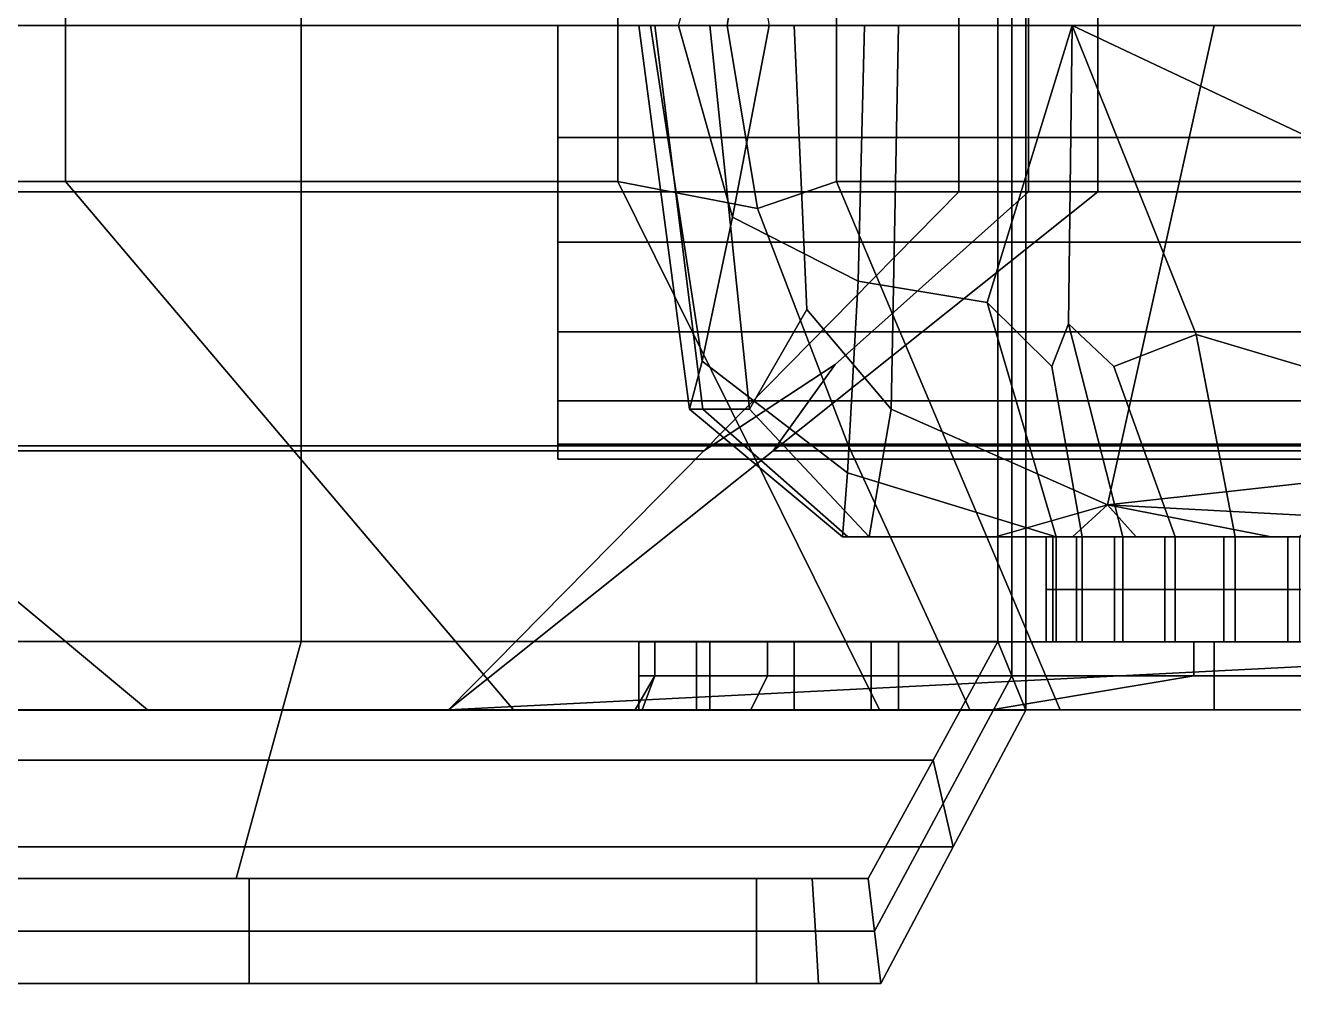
# Model space of a CAD drawing. Extents: x -4.9 to 4.89, y -0.62 to 0.62.
# Drawn here: x 0.0332 to 0.3982, y -0.276 to 0 of the extents above; entities that cross this region are included whole.
import ezdxf

# ---------------------------------------------------------------- set-up
doc = ezdxf.new("R2010")
doc.units = 0

msp = doc.modelspace()

# ---------------------------------------------------------------- linework, layer by layer
for points in [[(-0.17921, 0, 1.45667), (0.3211, 0, 1.45525), (0.3211, 0.19724, 1.45525), (-0.17921, 0.19724, 1.45667)], [(0.3171, 0, 1.44137), (0.3171, 0.18733, 1.44137), (0.3211, 0.19724, 1.45525), (0.3211, 0, 1.45525)], [(0.3171, 0, 1.44137), (0.31309, 0, 1.42748), (0.31309, 0.17742, 1.42748), (0.3171, 0.18733, 1.44137)], [(0.11254, 0, 1.42748), (-0.08802, 0, 1.42748), (-0.08802, 0.17742, 1.42748), (0.11254, 0.17742, 1.42748)], [(0.11254, 0, 1.42748), (0.11254, 0.17742, 1.42748), (0.31309, 0.17742, 1.42748), (0.31309, 0, 1.42748)], [(0.22119, 0, 0.40969), (0.23671, 0.05524, 0.42072), (0.2473, 0, 0.43344), (0.23671, -0.05524, 0.42072)], [(0.23518, 0, -0.05063), (0.20375, 0, -0.0207), (0.20375, 0.045, -0.0207), (0.24391, 0.05277, -0.02773)], [(0.23518, 0, -0.05063), (0.24391, 0.05277, -0.02773), (0.26662, 0.045, -0.08057), (0.26662, 0, -0.08057)], [(0.02768, 0, 0.66357), (0.30186, 0, 0.66357), (0.30186, 0.04791, 0.66357), (0.02768, 0.04791, 0.66357)], [(0.32188, 0, 0.67981), (0.32188, 0.04791, 0.67981), (0.30186, 0.04791, 0.66357), (0.30186, 0, 0.66357)], [(0.32188, 0, 0.67981), (0.3419, 0, 0.69605), (0.3419, 0.04791, 0.69605), (0.32188, 0.04791, 0.67981)], [(0.59459, 0, 0.69605), (0.59459, 0.04791, 0.69605), (0.3419, 0.04791, 0.69605), (0.3419, 0, 0.69605)], [(0.04479, 0, -0.0207), (-0.11418, 0, -0.0207), (-0.11418, 0.045, -0.0207), (0.04479, 0.045, -0.0207)], [(0.04479, 0, -0.0207), (0.04479, 0.045, -0.0207), (0.20375, 0.045, -0.0207), (0.20375, 0, -0.0207)], [(0.55692, 0, -0.08057), (0.26662, 0, -0.08057), (0.26662, 0.045, -0.08057), (0.55692, 0.045, -0.08057)], [(-0.17921, 0, 1.45667), (-0.17921, -0.19724, 1.45667), (0.3211, -0.19724, 1.45525), (0.3211, 0, 1.45525)], [(0.04479, 0, -0.0207), (0.04479, -0.045, -0.0207), (-0.11418, -0.045, -0.0207), (-0.11418, 0, -0.0207)], [(0.11254, 0, 1.42748), (0.11254, -0.17742, 1.42748), (-0.08802, -0.17742, 1.42748), (-0.08802, 0, 1.42748)], [(0.02768, 0, 0.66357), (0.02768, -0.04791, 0.66357), (0.30186, -0.04791, 0.66357), (0.30186, 0, 0.66357)], [(0.04479, 0, -0.0207), (0.20375, 0, -0.0207), (0.20375, -0.045, -0.0207), (0.04479, -0.045, -0.0207)], [(0.11254, 0, 1.42748), (0.31309, 0, 1.42748), (0.31309, -0.17742, 1.42748), (0.11254, -0.17742, 1.42748)], [(2.17429, -0.03231, 0.5821), (2.17429, 0, 0.58643), (0.18646, 0, 0.58643), (0.18646, -0.03231, 0.5821)], [(2.17429, -0.03231, 0.34097), (0.18646, -0.03231, 0.34097), (0.18646, 0, 0.33664), (2.17429, 0, 0.33664)], [(0.23518, 0, -0.05063), (0.24391, -0.05277, -0.02773), (0.20375, -0.045, -0.0207), (0.20375, 0, -0.0207)], [(0.20973, 0, 0.35103), (0.22439, -0.11049, 0.35121), (0.22822, -0.11049, 0.32459), (0.21432, 0, 0.32389)], [(0.20973, 0, 0.35103), (0.21311, 0, 0.38016), (0.22795, -0.09668, 0.38244), (0.22439, -0.11049, 0.35121)], [(0.22119, 0, 0.40969), (0.23671, -0.05524, 0.42072), (0.22795, -0.09668, 0.38244), (0.21311, 0, 0.38016)], [(0.23017, 0, 0.30031), (0.21432, 0, 0.32389), (0.22822, -0.11049, 0.32459), (0.24164, -0.11049, 0.30013)], [(0.23017, 0, 0.30031), (0.24164, -0.11049, 0.30013), (0.25814, -0.08184, 0.28576), (0.25448, 0, 0.28219)], [(0.23518, 0, -0.05063), (0.26662, 0, -0.08057), (0.26662, -0.045, -0.08057), (0.24391, -0.05277, -0.02773)], [(0.27285, -0.07366, 0.4241), (0.23671, -0.05524, 0.42072), (0.2473, 0, 0.43344), (0.27472, 0, 0.44827)], [(0.28449, 0, 0.27143), (0.25448, 0, 0.28219), (0.25814, -0.08184, 0.28576), (0.28238, -0.11049, 0.27847)], [(0.55692, 0, -0.08057), (0.55692, -0.045, -0.08057), (0.26662, -0.045, -0.08057), (0.26662, 0, -0.08057)], [(0.27285, -0.07366, 0.4241), (0.27472, 0, 0.44827), (0.33445, 0, 0.46567), (0.31002, -0.0798, 0.42213)], [(0.28449, 0, 0.27143), (0.28238, -0.11049, 0.27847), (0.34462, -0.13811, 0.26885), (0.37537, 0, 0.26613)], [(0.32188, 0, 0.67981), (0.30186, 0, 0.66357), (0.30186, -0.04791, 0.66357), (0.32188, -0.04791, 0.67981)], [(0.32864, -0.09821, 0.41714), (0.31002, -0.0798, 0.42213), (0.33445, 0, 0.46567), (0.33339, -0.08594, 0.43278)], [(0.3171, 0, 1.44137), (0.3171, -0.18733, 1.44137), (0.31309, -0.17742, 1.42748), (0.31309, 0, 1.42748)], [(0.3171, 0, 1.44137), (0.3211, 0, 1.45525), (0.3211, -0.19724, 1.45525), (0.3171, -0.18733, 1.44137)], [(0.32188, 0, 0.67981), (0.32188, -0.04791, 0.67981), (0.3419, -0.04791, 0.69605), (0.3419, 0, 0.69605)], [(0.34644, -0.09821, 0.43411), (0.33339, -0.08594, 0.43278), (0.33445, 0, 0.46567), (0.37018, -0.089, 0.44197)], [(0.62825, -0.07366, 0.44928), (0.50997, -0.08287, 0.44583), (0.33445, 0, 0.46567), (0.60373, 0, 0.46252)], [(0.4423, -0.11049, 0.4356), (0.37018, -0.089, 0.44197), (0.33445, 0, 0.46567), (0.50997, -0.08287, 0.44583)], [(0.59459, 0, 0.69605), (0.3419, 0, 0.69605), (0.3419, -0.04791, 0.69605), (0.59459, -0.04791, 0.69605)], [(0.58231, 0, 0.26436), (0.37537, 0, 0.26613), (0.34462, -0.13811, 0.26885), (0.59431, -0.11049, 0.26636)], [(2.17429, -0.03231, 0.5821), (0.18646, -0.03231, 0.5821), (0.18646, -0.06245, 0.56969), (2.17429, -0.06245, 0.56969)], [(2.17429, -0.03231, 0.34097), (2.17429, -0.06245, 0.35337), (0.18646, -0.06245, 0.35337), (0.18646, -0.03231, 0.34097)], [(0.10924, -0.12107, 0.06955), (-0.0229, -0.12107, 0.06865), (-0.11418, -0.045, -0.0207), (0.04479, -0.045, -0.0207)], [(0.10924, -0.12107, 0.06955), (0.04479, -0.045, -0.0207), (0.20375, -0.045, -0.0207), (0.24138, -0.12107, 0.07045)], [(0.27009, -0.12107, 0.04097), (0.24138, -0.12107, 0.07045), (0.20375, -0.045, -0.0207), (0.24391, -0.05277, -0.02773)], [(0.27009, -0.12107, 0.04097), (0.24391, -0.05277, -0.02773), (0.26662, -0.045, -0.08057), (0.2988, -0.12107, 0.01149)], [(0.57303, -0.12107, 0.01256), (0.2988, -0.12107, 0.01149), (0.26662, -0.045, -0.08057), (0.55692, -0.045, -0.08057)], [(0.02918, -0.12252, 0.60501), (0.22842, -0.12252, 0.60501), (0.30186, -0.04791, 0.66357), (0.02768, -0.04791, 0.66357)], [(0.26625, -0.09765, 0.63536), (0.32188, -0.04791, 0.67981), (0.30186, -0.04791, 0.66357), (0.22842, -0.12252, 0.60501)], [(0.54786, -0.12252, 0.62015), (0.59459, -0.04791, 0.69605), (0.3419, -0.04791, 0.69605), (0.24844, -0.12252, 0.62125)], [(0.26625, -0.09765, 0.63536), (0.24844, -0.12252, 0.62125), (0.3419, -0.04791, 0.69605), (0.32188, -0.04791, 0.67981)], [(0.27285, -0.07366, 0.4241), (0.26986, -0.1289, 0.38184), (0.22795, -0.09668, 0.38244), (0.23671, -0.05524, 0.42072)], [(2.17429, -0.08826, 0.54979), (2.17429, -0.06245, 0.56969), (0.18646, -0.06245, 0.56969), (0.18646, -0.08826, 0.54979)], [(2.17429, -0.08826, 0.37327), (0.18646, -0.08826, 0.37327), (0.18646, -0.06245, 0.35337), (2.17429, -0.06245, 0.35337)], [(0.27285, -0.07366, 0.4241), (0.31002, -0.0798, 0.42213), (0.32983, -0.14732, 0.37084), (0.26986, -0.1289, 0.38184)], [(0.32864, -0.09821, 0.41714), (0.33739, -0.14732, 0.38784), (0.32983, -0.14732, 0.37084), (0.31002, -0.0798, 0.42213)], [(0.27605, -0.14732, 0.29959), (0.28238, -0.11049, 0.27847), (0.25814, -0.08184, 0.28576), (0.24164, -0.11049, 0.30013)], [(0.32864, -0.09821, 0.41714), (0.33339, -0.08594, 0.43278), (0.34904, -0.14732, 0.40235), (0.33739, -0.14732, 0.38784)], [(0.34644, -0.09821, 0.43411), (0.36409, -0.14732, 0.41329), (0.34904, -0.14732, 0.40235), (0.33339, -0.08594, 0.43278)], [(2.17429, -0.08826, 0.54979), (0.18646, -0.08826, 0.54979), (0.18646, -0.10816, 0.52398), (2.17429, -0.10816, 0.52398)], [(2.17429, -0.08826, 0.37327), (2.17429, -0.10816, 0.39909), (0.18646, -0.10816, 0.39909), (0.18646, -0.08826, 0.37327)], [(0.34644, -0.09821, 0.43411), (0.37018, -0.089, 0.44197), (0.38143, -0.14732, 0.42003), (0.36409, -0.14732, 0.41329)], [(0.4423, -0.11049, 0.4356), (0.39993, -0.14732, 0.42198), (0.38143, -0.14732, 0.42003), (0.37018, -0.089, 0.44197)], [(0.26625, -0.09765, 0.63536), (0.22842, -0.12252, 0.60501), (0.15498, -0.19713, 0.54645), (0.24844, -0.12252, 0.62125)], [(0.26836, -0.14732, 0.35174), (0.22439, -0.11049, 0.35121), (0.22795, -0.09668, 0.38244), (0.26986, -0.1289, 0.38184)], [(2.17429, -0.12057, 0.49384), (2.17429, -0.10816, 0.52398), (0.18646, -0.10816, 0.52398), (0.18646, -0.12057, 0.49384)], [(2.17429, -0.12057, 0.42923), (0.18646, -0.12057, 0.42923), (0.18646, -0.10816, 0.39909), (2.17429, -0.10816, 0.39909)], [(0.26836, -0.14732, 0.35174), (0.26991, -0.14732, 0.3267), (0.22822, -0.11049, 0.32459), (0.22439, -0.11049, 0.35121)], [(0.27605, -0.14732, 0.29959), (0.24164, -0.11049, 0.30013), (0.22822, -0.11049, 0.32459), (0.26991, -0.14732, 0.3267)], [(0.27605, -0.14732, 0.29959), (0.31238, -0.14732, 0.29913), (0.34462, -0.13811, 0.26885), (0.28238, -0.11049, 0.27847)], [(0.63032, -0.14732, 0.27235), (0.59431, -0.11049, 0.26636), (0.34462, -0.13811, 0.26885), (0.51774, -0.14732, 0.27286)], [(-0.08436, -0.12107, 0.08523), (-0.0229, -0.12107, 0.06865), (0.06838, -0.19713, 0.15799), (-0.04197, -0.19713, 0.16332)], [(0.10924, -0.12107, 0.06955), (0.17369, -0.19713, 0.15979), (0.06838, -0.19713, 0.15799), (-0.0229, -0.12107, 0.06865)], [(0.02918, -0.12252, 0.60501), (0.03068, -0.19713, 0.54645), (0.15498, -0.19713, 0.54645), (0.22842, -0.12252, 0.60501)], [(0.10924, -0.12107, 0.06955), (0.24138, -0.12107, 0.07045), (0.27901, -0.19713, 0.16159), (0.17369, -0.19713, 0.15979)], [(0.54786, -0.12252, 0.62015), (0.24844, -0.12252, 0.62125), (0.15498, -0.19713, 0.54645), (0.52257, -0.17847, 0.54915)], [(2.17429, -0.12057, 0.49384), (0.18646, -0.12057, 0.49384), (0.18646, -0.12489, 0.46153), (2.17429, -0.12489, 0.46153)], [(2.17429, -0.12057, 0.42923), (2.17429, -0.12489, 0.46153), (0.18646, -0.12489, 0.46153), (0.18646, -0.12057, 0.42923)], [(0.27009, -0.12107, 0.04097), (0.305, -0.19713, 0.13257), (0.27901, -0.19713, 0.16159), (0.24138, -0.12107, 0.07045)], [(0.27009, -0.12107, 0.04097), (0.2988, -0.12107, 0.01149), (0.33098, -0.19713, 0.10354), (0.305, -0.19713, 0.13257)], [(0.57303, -0.12107, 0.01256), (0.58913, -0.19713, 0.10569), (0.33098, -0.19713, 0.10354), (0.2988, -0.12107, 0.01149)], [(0.26836, -0.14732, 0.35174), (0.26986, -0.1289, 0.38184), (0.32983, -0.14732, 0.37084), (0.327, -0.14732, 0.35246)], [(0.32957, -0.14732, 0.2992), (0.33457, -0.14732, 0.2862), (0.34462, -0.13811, 0.26885), (0.31238, -0.14732, 0.29913)], [(0.34654, -0.14732, 0.2814), (0.35286, -0.14732, 0.27505), (0.34462, -0.13811, 0.26885), (0.33457, -0.14732, 0.2862)], [(0.37013, -0.14732, 0.27447), (0.39178, -0.14732, 0.27311), (0.34462, -0.13811, 0.26885), (0.35286, -0.14732, 0.27505)], [(0.46406, -0.14732, 0.27454), (0.51774, -0.14732, 0.27286), (0.34462, -0.13811, 0.26885), (0.39178, -0.14732, 0.27311)], [(0.26836, -0.14732, 0.35174), (0.327, -0.14732, 0.35246), (0.32895, -0.14732, 0.33395), (0.26991, -0.14732, 0.3267)], [(0.27605, -0.14732, 0.29959), (0.26991, -0.14732, 0.3267), (0.32895, -0.14732, 0.33395), (0.31238, -0.14732, 0.29913)], [(0.32957, -0.14732, 0.2992), (0.31238, -0.14732, 0.29913), (0.32895, -0.14732, 0.33395), (0.33569, -0.14732, 0.31662)], [(0.327, -0.16243, 0.35246), (0.32895, -0.16243, 0.33395), (0.32895, -0.14732, 0.33395), (0.327, -0.14732, 0.35246)], [(0.327, -0.16243, 0.35246), (0.327, -0.14732, 0.35246), (0.32983, -0.14732, 0.37084), (0.32983, -0.16243, 0.37084)], [(0.33569, -0.16243, 0.31662), (0.33569, -0.14732, 0.31662), (0.32895, -0.14732, 0.33395), (0.32895, -0.16243, 0.33395)], [(0.32957, -0.14732, 0.2992), (0.33569, -0.14732, 0.31662), (0.34663, -0.14732, 0.30156), (0.33457, -0.14732, 0.2862)], [(0.33739, -0.16243, 0.38784), (0.32983, -0.16243, 0.37084), (0.32983, -0.14732, 0.37084), (0.33739, -0.14732, 0.38784)], [(0.34654, -0.14732, 0.2814), (0.33457, -0.14732, 0.2862), (0.34663, -0.14732, 0.30156), (0.36114, -0.14732, 0.28992)], [(0.33569, -0.16243, 0.31662), (0.34663, -0.16243, 0.30156), (0.34663, -0.14732, 0.30156), (0.33569, -0.14732, 0.31662)], [(0.33739, -0.16243, 0.38784), (0.33739, -0.14732, 0.38784), (0.34904, -0.14732, 0.40235), (0.34904, -0.16243, 0.40235)], [(0.34654, -0.14732, 0.2814), (0.36114, -0.14732, 0.28992), (0.37813, -0.14732, 0.28236), (0.35286, -0.14732, 0.27505)], [(0.36114, -0.16243, 0.28992), (0.36114, -0.14732, 0.28992), (0.34663, -0.14732, 0.30156), (0.34663, -0.16243, 0.30156)], [(0.36409, -0.16243, 0.41329), (0.34904, -0.16243, 0.40235), (0.34904, -0.14732, 0.40235), (0.36409, -0.14732, 0.41329)], [(0.37013, -0.14732, 0.27447), (0.35286, -0.14732, 0.27505), (0.37813, -0.14732, 0.28236), (0.39652, -0.14732, 0.27953)], [(0.36114, -0.16243, 0.28992), (0.37813, -0.16243, 0.28236), (0.37813, -0.14732, 0.28236), (0.36114, -0.14732, 0.28992)], [(0.36409, -0.16243, 0.41329), (0.36409, -0.14732, 0.41329), (0.38143, -0.14732, 0.42003), (0.38143, -0.16243, 0.42003)], [(0.37013, -0.14732, 0.27447), (0.39652, -0.14732, 0.27953), (0.41502, -0.14732, 0.28147), (0.39178, -0.14732, 0.27311)], [(0.39652, -0.16243, 0.27953), (0.39652, -0.14732, 0.27953), (0.37813, -0.14732, 0.28236), (0.37813, -0.16243, 0.28236)], [(0.39993, -0.16243, 0.42198), (0.38143, -0.16243, 0.42003), (0.38143, -0.14732, 0.42003), (0.39993, -0.14732, 0.42198)], [(0.46406, -0.14732, 0.27454), (0.39178, -0.14732, 0.27311), (0.41502, -0.14732, 0.28147), (0.5191, -0.14732, 0.28068)], [(0.39652, -0.16243, 0.27953), (0.41502, -0.16243, 0.28147), (0.41502, -0.14732, 0.28147), (0.39652, -0.14732, 0.27953)], [(0.327, -0.16243, 0.35246), (0.32983, -0.16243, 0.37084), (0.32983, -0.17754, 0.37084), (0.327, -0.17754, 0.35246)], [(0.327, -0.16243, 0.35246), (0.327, -0.17754, 0.35246), (0.32895, -0.17754, 0.33395), (0.32895, -0.16243, 0.33395)], [(0.33569, -0.16243, 0.31662), (0.32895, -0.16243, 0.33395), (0.32895, -0.17754, 0.33395), (0.33569, -0.17754, 0.31662)], [(0.33739, -0.16243, 0.38784), (0.33739, -0.17754, 0.38784), (0.32983, -0.17754, 0.37084), (0.32983, -0.16243, 0.37084)], [(0.33569, -0.16243, 0.31662), (0.33569, -0.17754, 0.31662), (0.34663, -0.17754, 0.30156), (0.34663, -0.16243, 0.30156)], [(0.33739, -0.16243, 0.38784), (0.34904, -0.16243, 0.40235), (0.34904, -0.17754, 0.40235), (0.33739, -0.17754, 0.38784)], [(0.36114, -0.16243, 0.28992), (0.34663, -0.16243, 0.30156), (0.34663, -0.17754, 0.30156), (0.36114, -0.17754, 0.28992)], [(0.36409, -0.16243, 0.41329), (0.36409, -0.17754, 0.41329), (0.34904, -0.17754, 0.40235), (0.34904, -0.16243, 0.40235)], [(0.36114, -0.16243, 0.28992), (0.36114, -0.17754, 0.28992), (0.37813, -0.17754, 0.28236), (0.37813, -0.16243, 0.28236)], [(0.36409, -0.16243, 0.41329), (0.38143, -0.16243, 0.42003), (0.38143, -0.17754, 0.42003), (0.36409, -0.17754, 0.41329)], [(0.39652, -0.16243, 0.27953), (0.37813, -0.16243, 0.28236), (0.37813, -0.17754, 0.28236), (0.39652, -0.17754, 0.27953)], [(0.39993, -0.16243, 0.42198), (0.39993, -0.17754, 0.42198), (0.38143, -0.17754, 0.42003), (0.38143, -0.16243, 0.42003)], [(0.39652, -0.16243, 0.27953), (0.39652, -0.17754, 0.27953), (0.41502, -0.17754, 0.28147), (0.41502, -0.16243, 0.28147)], [(0.10321, -0.21157, 1.36379), (-0.08802, -0.21157, 1.36379), (-0.08802, -0.17742, 1.42748), (0.11254, -0.17742, 1.42748)], [(0.10321, -0.21157, 1.36379), (0.11254, -0.17742, 1.42748), (0.31309, -0.17742, 1.42748), (0.29444, -0.21157, 1.36379)], [(0.54017, -0.19713, 0.48791), (0.52257, -0.17847, 0.54915), (0.15498, -0.19713, 0.54645), (0.23306, -0.19713, 0.48901)], [(0.20973, -0.18734, 0.35103), (0.21432, -0.18734, 0.32389), (0.21432, -0.17754, 0.32389), (0.20973, -0.17754, 0.35103)], [(0.20973, -0.18734, 0.35103), (0.20973, -0.17754, 0.35103), (0.21441, -0.17754, 0.37835), (0.21441, -0.18734, 0.37835)], [(0.26836, -0.17754, 0.35174), (0.20973, -0.17754, 0.35103), (0.21432, -0.17754, 0.32389), (0.27163, -0.17754, 0.32892)], [(0.26836, -0.17754, 0.35174), (0.26667, -0.17754, 0.37385), (0.21441, -0.17754, 0.37835), (0.20973, -0.17754, 0.35103)], [(0.23017, -0.18734, 0.30031), (0.23017, -0.17754, 0.30031), (0.21432, -0.17754, 0.32389), (0.21432, -0.18734, 0.32389)], [(0.28293, -0.17754, 0.30846), (0.27163, -0.17754, 0.32892), (0.21432, -0.17754, 0.32389), (0.23017, -0.17754, 0.30031)], [(0.2264, -0.18734, 0.40246), (0.21441, -0.18734, 0.37835), (0.21441, -0.17754, 0.37835), (0.2264, -0.17754, 0.40246)], [(0.26009, -0.17754, 0.39215), (0.2264, -0.17754, 0.40246), (0.21441, -0.17754, 0.37835), (0.26667, -0.17754, 0.37385)], [(0.2264, -0.18734, 0.40246), (0.2264, -0.17754, 0.40246), (0.24677, -0.17754, 0.42016), (0.24677, -0.18734, 0.42016)], [(0.26009, -0.17754, 0.39215), (0.2838, -0.17754, 0.39722), (0.24677, -0.17754, 0.42016), (0.2264, -0.17754, 0.40246)], [(0.23017, -0.18734, 0.30031), (0.25448, -0.18734, 0.28219), (0.25448, -0.17754, 0.28219), (0.23017, -0.17754, 0.30031)], [(0.28293, -0.17754, 0.30846), (0.23017, -0.17754, 0.30031), (0.25448, -0.17754, 0.28219), (0.30101, -0.17754, 0.29324)], [(0.27659, -0.18734, 0.42826), (0.24677, -0.18734, 0.42016), (0.24677, -0.17754, 0.42016), (0.27659, -0.17754, 0.42826)], [(0.32034, -0.17754, 0.42077), (0.27659, -0.17754, 0.42826), (0.24677, -0.17754, 0.42016), (0.30383, -0.17754, 0.41252)], [(0.30561, -0.17754, 0.40021), (0.30383, -0.17754, 0.41252), (0.24677, -0.17754, 0.42016), (0.2838, -0.17754, 0.39722)], [(0.28449, -0.18734, 0.27143), (0.28449, -0.17754, 0.27143), (0.25448, -0.17754, 0.28219), (0.25448, -0.18734, 0.28219)], [(0.31547, -0.17754, 0.27428), (0.3173, -0.17754, 0.27972), (0.25448, -0.17754, 0.28219), (0.28449, -0.17754, 0.27143)], [(0.32464, -0.17754, 0.28612), (0.30101, -0.17754, 0.29324), (0.25448, -0.17754, 0.28219), (0.3173, -0.17754, 0.27972)], [(0.26009, -0.17754, 0.39215), (0.26667, -0.17754, 0.37385), (0.32983, -0.17754, 0.37084), (0.2838, -0.17754, 0.39722)], [(0.26836, -0.17754, 0.35174), (0.327, -0.17754, 0.35246), (0.32983, -0.17754, 0.37084), (0.26667, -0.17754, 0.37385)], [(0.26836, -0.17754, 0.35174), (0.27163, -0.17754, 0.32892), (0.32895, -0.17754, 0.33395), (0.327, -0.17754, 0.35246)], [(0.28293, -0.17754, 0.30846), (0.33569, -0.17754, 0.31662), (0.32895, -0.17754, 0.33395), (0.27163, -0.17754, 0.32892)], [(0.27659, -0.18734, 0.42826), (0.27659, -0.17754, 0.42826), (0.36952, -0.17754, 0.43074), (0.36952, -0.18734, 0.43074)], [(0.32034, -0.17754, 0.42077), (0.36365, -0.17754, 0.42483), (0.36952, -0.17754, 0.43074), (0.27659, -0.17754, 0.42826)], [(0.28293, -0.17754, 0.30846), (0.30101, -0.17754, 0.29324), (0.34663, -0.17754, 0.30156), (0.33569, -0.17754, 0.31662)], [(0.30561, -0.17754, 0.40021), (0.2838, -0.17754, 0.39722), (0.32983, -0.17754, 0.37084), (0.33739, -0.17754, 0.38784)], [(0.28449, -0.18734, 0.27143), (0.37537, -0.18734, 0.26613), (0.37537, -0.17754, 0.26613), (0.28449, -0.17754, 0.27143)], [(0.31547, -0.17754, 0.27428), (0.28449, -0.17754, 0.27143), (0.37537, -0.17754, 0.26613), (0.34509, -0.17754, 0.27328)], [(0.29735, -0.22409, 1.37382), (0.29444, -0.21157, 1.36379), (0.31309, -0.17742, 1.42748), (0.3171, -0.18733, 1.44137)], [(0.32464, -0.17754, 0.28612), (0.36114, -0.17754, 0.28992), (0.34663, -0.17754, 0.30156), (0.30101, -0.17754, 0.29324)], [(0.32034, -0.17754, 0.42077), (0.30383, -0.17754, 0.41252), (0.34904, -0.17754, 0.40235), (0.36409, -0.17754, 0.41329)], [(0.30561, -0.17754, 0.40021), (0.33739, -0.17754, 0.38784), (0.34904, -0.17754, 0.40235), (0.30383, -0.17754, 0.41252)], [(0.31547, -0.17754, 0.27428), (0.34509, -0.17754, 0.27328), (0.37813, -0.17754, 0.28236), (0.3173, -0.17754, 0.27972)], [(0.32464, -0.17754, 0.28612), (0.3173, -0.17754, 0.27972), (0.37813, -0.17754, 0.28236), (0.36114, -0.17754, 0.28992)], [(0.32034, -0.17754, 0.42077), (0.36409, -0.17754, 0.41329), (0.38143, -0.17754, 0.42003), (0.36365, -0.17754, 0.42483)], [(0.37013, -0.17754, 0.27447), (0.39652, -0.17754, 0.27953), (0.37813, -0.17754, 0.28236), (0.34509, -0.17754, 0.27328)], [(0.37013, -0.17754, 0.27447), (0.34509, -0.17754, 0.27328), (0.37537, -0.17754, 0.26613), (0.39178, -0.17754, 0.27311)], [(0.4423, -0.17754, 0.42455), (0.50997, -0.17754, 0.4265), (0.36952, -0.17754, 0.43074), (0.36365, -0.17754, 0.42483)], [(0.4423, -0.17754, 0.42455), (0.36365, -0.17754, 0.42483), (0.38143, -0.17754, 0.42003), (0.39993, -0.17754, 0.42198)], [(0.57921, -0.18734, 0.43157), (0.36952, -0.18734, 0.43074), (0.36952, -0.17754, 0.43074), (0.57921, -0.17754, 0.43157)], [(0.62825, -0.17754, 0.42719), (0.57921, -0.17754, 0.43157), (0.36952, -0.17754, 0.43074), (0.50997, -0.17754, 0.4265)], [(0.37013, -0.17754, 0.27447), (0.39178, -0.17754, 0.27311), (0.41502, -0.17754, 0.28147), (0.39652, -0.17754, 0.27953)], [(0.58231, -0.18734, 0.26436), (0.58231, -0.17754, 0.26436), (0.37537, -0.17754, 0.26613), (0.37537, -0.18734, 0.26613)], [(0.63032, -0.17754, 0.27235), (0.51774, -0.17754, 0.27286), (0.37537, -0.17754, 0.26613), (0.58231, -0.17754, 0.26436)], [(0.46406, -0.17754, 0.27454), (0.39178, -0.17754, 0.27311), (0.37537, -0.17754, 0.26613), (0.51774, -0.17754, 0.27286)], [(0.46406, -0.17754, 0.27454), (0.5191, -0.17754, 0.28068), (0.41502, -0.17754, 0.28147), (0.39178, -0.17754, 0.27311)], [(0.23017, -0.18734, 0.30031), (0.21432, -0.18734, 0.32389), (0.2087, -0.19713, 0.32211), (0.23017, -0.19713, 0.30031)], [(0.20973, -0.18734, 0.35103), (0.20973, -0.19713, 0.35103), (0.2087, -0.19713, 0.32211), (0.21432, -0.18734, 0.32389)], [(0.20973, -0.18734, 0.35103), (0.21441, -0.18734, 0.37835), (0.21076, -0.19713, 0.37996), (0.20973, -0.19713, 0.35103)], [(0.2264, -0.18734, 0.40246), (0.2264, -0.19713, 0.40246), (0.21076, -0.19713, 0.37996), (0.21441, -0.18734, 0.37835)], [(0.2264, -0.18734, 0.40246), (0.24677, -0.18734, 0.42016), (0.24204, -0.19713, 0.42496), (0.2264, -0.19713, 0.40246)], [(0.23017, -0.18734, 0.30031), (0.23017, -0.19713, 0.30031), (0.25448, -0.19713, 0.28219), (0.25448, -0.18734, 0.28219)], [(0.27659, -0.18734, 0.42826), (0.27659, -0.19713, 0.42826), (0.24204, -0.19713, 0.42496), (0.24677, -0.18734, 0.42016)], [(0.28449, -0.18734, 0.27143), (0.25448, -0.18734, 0.28219), (0.25448, -0.19713, 0.28219), (0.28449, -0.19713, 0.27143)], [(0.27659, -0.18734, 0.42826), (0.36952, -0.18734, 0.43074), (0.31113, -0.19713, 0.43157), (0.27659, -0.19713, 0.42826)], [(0.28449, -0.18734, 0.27143), (0.28449, -0.19713, 0.27143), (0.37537, -0.19713, 0.26613), (0.37537, -0.18734, 0.26613)], [(0.29735, -0.22409, 1.37382), (0.3171, -0.18733, 1.44137), (0.3211, -0.19724, 1.45525), (0.30025, -0.23661, 1.38386)], [(0.57921, -0.18734, 0.43157), (0.57921, -0.19713, 0.43157), (0.31113, -0.19713, 0.43157), (0.36952, -0.18734, 0.43074)], [(0.58231, -0.18734, 0.26436), (0.37537, -0.18734, 0.26613), (0.37537, -0.19713, 0.26613), (0.58231, -0.19713, 0.26436)], [(-0.21154, -0.23661, 1.38379), (0.30025, -0.23661, 1.38386), (0.3211, -0.19724, 1.45525), (-0.17921, -0.19724, 1.45667)], [(0.00375, -0.19713, 0.24909), (0.04948, -0.19713, 0.33486), (-0.10974, -0.19713, 0.34762), (-0.13103, -0.19713, 0.25814)], [(0.08992, -0.19713, 0.36807), (-0.02989, -0.19713, 0.38511), (-0.10974, -0.19713, 0.34762), (0.04948, -0.19713, 0.33486)], [(0.00375, -0.19713, 0.24909), (-0.04197, -0.19713, 0.16332), (0.06838, -0.19713, 0.15799), (0.13854, -0.19713, 0.24005)], [(-0.00228, -0.19713, 0.44717), (-0.02989, -0.19713, 0.38511), (0.04997, -0.19713, 0.42259), (0.08658, -0.19713, 0.46611)], [(0.08992, -0.19713, 0.36807), (0.13036, -0.19713, 0.40128), (0.04997, -0.19713, 0.42259), (-0.02989, -0.19713, 0.38511)], [(-0.00228, -0.19713, 0.44717), (0.08658, -0.19713, 0.46611), (0.1232, -0.19713, 0.50964), (0.02532, -0.19713, 0.50924)], [(0.00375, -0.19713, 0.24909), (0.13854, -0.19713, 0.24005), (0.2087, -0.19713, 0.32211), (0.04948, -0.19713, 0.33486)], [(0.028, -0.19713, 0.52784), (0.02532, -0.19713, 0.50924), (0.1232, -0.19713, 0.50964), (0.12851, -0.19713, 0.51552)], [(0.028, -0.19713, 0.52784), (0.12851, -0.19713, 0.51552), (0.15498, -0.19713, 0.54645), (0.03068, -0.19713, 0.54645)], [(0.08992, -0.19713, 0.36807), (0.04948, -0.19713, 0.33486), (0.2087, -0.19713, 0.32211), (0.20973, -0.19713, 0.35103)], [(0.15649, -0.19713, 0.43429), (0.08658, -0.19713, 0.46611), (0.04997, -0.19713, 0.42259), (0.13036, -0.19713, 0.40128)], [(0.20193, -0.19713, 0.23005), (0.13854, -0.19713, 0.24005), (0.06838, -0.19713, 0.15799), (0.17369, -0.19713, 0.15979)], [(0.15649, -0.19713, 0.43429), (0.18262, -0.19713, 0.4673), (0.1232, -0.19713, 0.50964), (0.08658, -0.19713, 0.46611)], [(0.08992, -0.19713, 0.36807), (0.20973, -0.19713, 0.35103), (0.21076, -0.19713, 0.37996), (0.13036, -0.19713, 0.40128)], [(0.20784, -0.19713, 0.47815), (0.12851, -0.19713, 0.51552), (0.1232, -0.19713, 0.50964), (0.18262, -0.19713, 0.4673)], [(0.20784, -0.19713, 0.47815), (0.23306, -0.19713, 0.48901), (0.15498, -0.19713, 0.54645), (0.12851, -0.19713, 0.51552)], [(0.15649, -0.19713, 0.43429), (0.13036, -0.19713, 0.40128), (0.21076, -0.19713, 0.37996), (0.2264, -0.19713, 0.40246)], [(0.20193, -0.19713, 0.23005), (0.23017, -0.19713, 0.30031), (0.2087, -0.19713, 0.32211), (0.13854, -0.19713, 0.24005)], [(0.15649, -0.19713, 0.43429), (0.2264, -0.19713, 0.40246), (0.24204, -0.19713, 0.42496), (0.18262, -0.19713, 0.4673)], [(0.20193, -0.19713, 0.23005), (0.17369, -0.19713, 0.15979), (0.27901, -0.19713, 0.16159), (0.25683, -0.19713, 0.21804)], [(0.20784, -0.19713, 0.47815), (0.18262, -0.19713, 0.4673), (0.24204, -0.19713, 0.42496), (0.27659, -0.19713, 0.42826)], [(0.20193, -0.19713, 0.23005), (0.25683, -0.19713, 0.21804), (0.25448, -0.19713, 0.28219), (0.23017, -0.19713, 0.30031)], [(0.20784, -0.19713, 0.47815), (0.27659, -0.19713, 0.42826), (0.31113, -0.19713, 0.43157), (0.23306, -0.19713, 0.48901)], [(0.54017, -0.19713, 0.48791), (0.23306, -0.19713, 0.48901), (0.31113, -0.19713, 0.43157), (0.57921, -0.19713, 0.43157)], [(0.29474, -0.19713, 0.202), (0.28449, -0.19713, 0.27143), (0.25448, -0.19713, 0.28219), (0.25683, -0.19713, 0.21804)], [(0.29474, -0.19713, 0.202), (0.25683, -0.19713, 0.21804), (0.27901, -0.19713, 0.16159), (0.305, -0.19713, 0.13257)], [(0.29474, -0.19713, 0.202), (0.3822, -0.19713, 0.18873), (0.37537, -0.19713, 0.26613), (0.28449, -0.19713, 0.27143)], [(0.29474, -0.19713, 0.202), (0.305, -0.19713, 0.13257), (0.33098, -0.19713, 0.10354), (0.3822, -0.19713, 0.18873)], [(0.58572, -0.19713, 0.18503), (0.3822, -0.19713, 0.18873), (0.33098, -0.19713, 0.10354), (0.58913, -0.19713, 0.10569)], [(0.58572, -0.19713, 0.18503), (0.58231, -0.19713, 0.26436), (0.37537, -0.19713, 0.26613), (0.3822, -0.19713, 0.18873)], [(0.10321, -0.21157, 1.36379), (0.09388, -0.24573, 1.30009), (-0.08802, -0.24573, 1.30009), (-0.08802, -0.21157, 1.36379)], [(0.10321, -0.21157, 1.36379), (0.29444, -0.21157, 1.36379), (0.27579, -0.24573, 1.30009), (0.09388, -0.24573, 1.30009)], [(0.29735, -0.22409, 1.37382), (0.2776, -0.26085, 1.30628), (0.27579, -0.24573, 1.30009), (0.29444, -0.21157, 1.36379)], [(0.29735, -0.22409, 1.37382), (0.30025, -0.23661, 1.38386), (0.27941, -0.27597, 1.31247), (0.2776, -0.26085, 1.30628)], [(-0.21154, -0.23661, 1.38379), (-0.24387, -0.27597, 1.31091), (0.27941, -0.27597, 1.31247), (0.30025, -0.23661, 1.38386)], [(0.08583, -0.24573, 1.25258), (0.07778, -0.24573, 1.20506), (-0.08802, -0.24573, 1.22069), (-0.08802, -0.24573, 1.26039)], [(0.08583, -0.24573, 1.25258), (-0.08802, -0.24573, 1.26039), (-0.08802, -0.24573, 1.30009), (0.09388, -0.24573, 1.30009)], [(0.03571, -0.24573, 1.20086), (-0.06823, -0.24573, 1.20658), (-0.08802, -0.24573, 1.22069), (0.07778, -0.24573, 1.20506)], [(0.03571, -0.24573, 1.20086), (0.09757, -0.24573, 1.19095), (-0.04845, -0.24573, 1.19247), (-0.06823, -0.24573, 1.20658)], [(0.09757, -0.26085, 1.19095), (-0.04845, -0.26085, 1.19247), (-0.04845, -0.24573, 1.19247), (0.09757, -0.24573, 1.19095)], [(0.03571, -0.24573, 1.20086), (0.07778, -0.24573, 1.20506), (0.24359, -0.24573, 1.18944), (0.09757, -0.24573, 1.19095)], [(0.08583, -0.24573, 1.25258), (0.25969, -0.24573, 1.24477), (0.24359, -0.24573, 1.18944), (0.07778, -0.24573, 1.20506)], [(0.08583, -0.24573, 1.25258), (0.09388, -0.24573, 1.30009), (0.27579, -0.24573, 1.30009), (0.25969, -0.24573, 1.24477)], [(0.09757, -0.26085, 1.19095), (0.09757, -0.24573, 1.19095), (0.24359, -0.24573, 1.18944), (0.24359, -0.26085, 1.18944)], [(0.26059, -0.26085, 1.24786), (0.24359, -0.26085, 1.18944), (0.24359, -0.24573, 1.18944), (0.25969, -0.24573, 1.24477)], [(0.26059, -0.26085, 1.24786), (0.25969, -0.24573, 1.24477), (0.27579, -0.24573, 1.30009), (0.2776, -0.26085, 1.30628)], [(0.09757, -0.26085, 1.19095), (0.09757, -0.27597, 1.19095), (-0.04845, -0.27597, 1.19247), (-0.04845, -0.26085, 1.19247)], [(0.09757, -0.26085, 1.19095), (0.24359, -0.26085, 1.18944), (0.24359, -0.27597, 1.18944), (0.09757, -0.27597, 1.19095)], [(0.26059, -0.26085, 1.24786), (0.2615, -0.27597, 1.25096), (0.24359, -0.27597, 1.18944), (0.24359, -0.26085, 1.18944)], [(0.26059, -0.26085, 1.24786), (0.2776, -0.26085, 1.30628), (0.27941, -0.27597, 1.31247), (0.2615, -0.27597, 1.25096)], [(-0.07315, -0.27597, 1.25093), (-0.4078, -0.27597, 1.25091), (-0.04845, -0.27597, 1.19247), (0.09757, -0.27597, 1.19095)], [(-0.07315, -0.27597, 1.25093), (0.2615, -0.27597, 1.25096), (0.27941, -0.27597, 1.31247), (-0.24387, -0.27597, 1.31091)], [(-0.07315, -0.27597, 1.25093), (0.09757, -0.27597, 1.19095), (0.24359, -0.27597, 1.18944), (0.2615, -0.27597, 1.25096)]]:
    msp.add_3dface(points)

doc.saveas('drawing.dxf')
